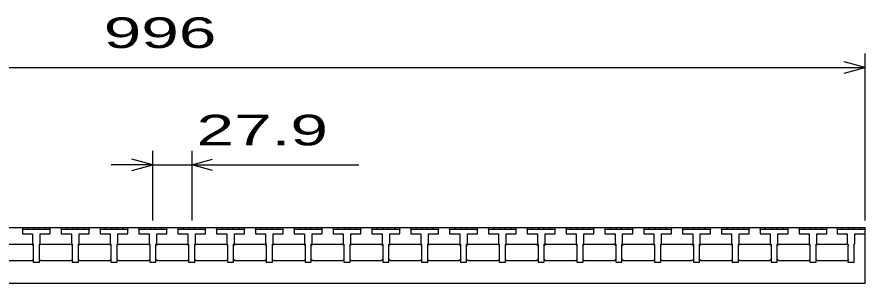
# Model space of a CAD drawing. Units: millimetres, scale not verified. Extents: x -1820 to 1731, y -1282 to 1054.
# Drawn here: x -961 to -352, y -416 to -225 of the extents above; entities that cross this region are included whole.
import ezdxf
from ezdxf.enums import TextEntityAlignment as Align

# ---------------------------------------------------------------- set-up
doc = ezdxf.new("R2010")
doc.units = ezdxf.units.MM
doc.header["$LTSCALE"] = 10
doc.layers.add('16', color=3, linetype='Continuous', lineweight=25)
doc.layers.add('22', color=2, linetype='Continuous', lineweight=25)
doc.styles.add('ベクトル', font='')
doc.styles.get('ベクトル').set_extended_font_data('ベクトル')

msp = doc.modelspace()

# ---------------------------------------------------------------- linework, layer by layer
at = {"layer": '16'}
for p, q in [((-1348, -376.5), (-352, -376.5)), ((-957.4, -378), (-956.9, -376.5)), ((-956.9, -376.5), (-954, -376.5)), ((-954, -376.5), (-953.5, -378)), ((-949.35, -378), (-948.85, -376.5)), ((-948.85, -376.5), (-945.95, -376.5)), ((-945.95, -376.5), (-945.45, -378)), ((-941.3, -378), (-940.8, -376.5)), ((-940.8, -376.5), (-937.9, -376.5)), ((-937.9, -376.5), (-937.4, -378)), ((-929.5, -378), (-929, -376.5)), ((-929, -376.5), (-926.1, -376.5)), ((-926.1, -376.5), (-925.6, -378)), ((-921.45, -378), (-920.95, -376.5)), ((-920.95, -376.5), (-918.05, -376.5)), ((-918.05, -376.5), (-917.55, -378)), ((-913.4, -378), (-912.9, -376.5)), ((-912.9, -376.5), (-910, -376.5)), ((-910, -376.5), (-909.5, -378)), ((-901.6, -378), (-901.1, -376.5)), ((-901.1, -376.5), (-898.2, -376.5)), ((-898.2, -376.5), (-897.7, -378)), ((-893.55, -378), (-893.05, -376.5)), ((-893.05, -376.5), (-890.15, -376.5)), ((-890.15, -376.5), (-889.65, -378)), ((-885.5, -378), (-885, -376.5)), ((-885, -376.5), (-882.1, -376.5)), ((-882.1, -376.5), (-881.6, -378)), ((-873.7, -378), (-873.2, -376.5)), ((-873.2, -376.5), (-870.3, -376.5)), ((-870.3, -376.5), (-869.8, -378)), ((-865.65, -378), (-865.15, -376.5)), ((-865.15, -376.5), (-862.25, -376.5)), ((-862.25, -376.5), (-861.75, -378)), ((-857.6, -378), (-857.1, -376.5)), ((-857.1, -376.5), (-854.2, -376.5)), ((-854.2, -376.5), (-853.7, -378)), ((-845.8, -378), (-845.3, -376.5)), ((-845.3, -376.5), (-842.4, -376.5)), ((-842.4, -376.5), (-841.9, -378)), ((-837.75, -378), (-837.25, -376.5)), ((-837.25, -376.5), (-834.35, -376.5)), ((-834.35, -376.5), (-833.85, -378)), ((-829.7, -378), (-829.2, -376.5)), ((-829.2, -376.5), (-826.3, -376.5)), ((-826.3, -376.5), (-825.8, -378)), ((-817.9, -378), (-817.4, -376.5)), ((-817.4, -376.5), (-814.5, -376.5)), ((-814.5, -376.5), (-814, -378)), ((-809.85, -378), (-809.35, -376.5)), ((-809.35, -376.5), (-806.45, -376.5)), ((-806.45, -376.5), (-805.95, -378)), ((-801.8, -378), (-801.3, -376.5)), ((-801.3, -376.5), (-798.4, -376.5)), ((-798.4, -376.5), (-797.9, -378)), ((-790, -378), (-789.5, -376.5)), ((-789.5, -376.5), (-786.6, -376.5)), ((-786.6, -376.5), (-786.1, -378)), ((-781.95, -378), (-781.45, -376.5)), ((-781.45, -376.5), (-778.55, -376.5)), ((-778.55, -376.5), (-778.05, -378)), ((-773.9, -378), (-773.4, -376.5)), ((-773.4, -376.5), (-770.5, -376.5)), ((-770.5, -376.5), (-770, -378)), ((-762.1, -378), (-761.6, -376.5)), ((-761.6, -376.5), (-758.7, -376.5)), ((-758.7, -376.5), (-758.2, -378)), ((-754.05, -378), (-753.55, -376.5)), ((-753.55, -376.5), (-750.65, -376.5)), ((-750.65, -376.5), (-750.15, -378)), ((-746, -378), (-745.5, -376.5)), ((-745.5, -376.5), (-742.6, -376.5)), ((-742.6, -376.5), (-742.1, -378)), ((-734.2, -378), (-733.7, -376.5)), ((-733.7, -376.5), (-730.8, -376.5)), ((-730.8, -376.5), (-730.3, -378)), ((-726.15, -378), (-725.65, -376.5)), ((-725.65, -376.5), (-722.75, -376.5)), ((-722.75, -376.5), (-722.25, -378)), ((-718.1, -378), (-717.6, -376.5)), ((-717.6, -376.5), (-714.7, -376.5)), ((-714.7, -376.5), (-714.2, -378)), ((-706.3, -378), (-705.8, -376.5)), ((-705.8, -376.5), (-702.9, -376.5)), ((-702.9, -376.5), (-702.4, -378)), ((-698.25, -378), (-697.75, -376.5)), ((-697.75, -376.5), (-694.85, -376.5)), ((-694.85, -376.5), (-694.35, -378)), ((-690.2, -378), (-689.7, -376.5)), ((-689.7, -376.5), (-686.8, -376.5)), ((-686.8, -376.5), (-686.3, -378)), ((-678.4, -378), (-677.9, -376.5)), ((-677.9, -376.5), (-675, -376.5)), ((-675, -376.5), (-674.5, -378)), ((-670.35, -378), (-669.85, -376.5)), ((-669.85, -376.5), (-666.95, -376.5)), ((-666.95, -376.5), (-666.45, -378)), ((-662.3, -378), (-661.8, -376.5)), ((-661.8, -376.5), (-658.9, -376.5)), ((-658.9, -376.5), (-658.4, -378)), ((-650.5, -378), (-650, -376.5)), ((-650, -376.5), (-647.1, -376.5)), ((-647.1, -376.5), (-646.6, -378)), ((-642.45, -378), (-641.95, -376.5)), ((-641.95, -376.5), (-639.05, -376.5)), ((-639.05, -376.5), (-638.55, -378)), ((-634.4, -378), (-633.9, -376.5)), ((-633.9, -376.5), (-631, -376.5)), ((-631, -376.5), (-630.5, -378)), ((-622.6, -378), (-622.1, -376.5)), ((-622.1, -376.5), (-619.2, -376.5)), ((-619.2, -376.5), (-618.7, -378)), ((-614.55, -378), (-614.05, -376.5)), ((-614.05, -376.5), (-611.15, -376.5)), ((-611.15, -376.5), (-610.65, -378)), ((-606.5, -378), (-606, -376.5)), ((-606, -376.5), (-603.1, -376.5)), ((-603.1, -376.5), (-602.6, -378)), ((-594.7, -378), (-594.2, -376.5)), ((-594.2, -376.5), (-591.3, -376.5)), ((-591.3, -376.5), (-590.8, -378)), ((-586.65, -378), (-586.15, -376.5)), ((-586.15, -376.5), (-583.25, -376.5)), ((-583.25, -376.5), (-582.75, -378)), ((-578.6, -378), (-578.1, -376.5)), ((-578.1, -376.5), (-575.2, -376.5)), ((-575.2, -376.5), (-574.7, -378)), ((-566.8, -378), (-566.3, -376.5)), ((-566.3, -376.5), (-563.4, -376.5)), ((-563.4, -376.5), (-562.9, -378)), ((-558.75, -378), (-558.25, -376.5)), ((-558.25, -376.5), (-555.35, -376.5)), ((-555.35, -376.5), (-554.85, -378)), ((-550.7, -378), (-550.2, -376.5)), ((-550.2, -376.5), (-547.3, -376.5)), ((-547.3, -376.5), (-546.8, -378)), ((-538.9, -378), (-538.4, -376.5)), ((-538.4, -376.5), (-535.5, -376.5)), ((-535.5, -376.5), (-535, -378)), ((-530.85, -378), (-530.35, -376.5)), ((-530.35, -376.5), (-527.45, -376.5)), ((-527.45, -376.5), (-526.95, -378)), ((-522.8, -378), (-522.3, -376.5)), ((-522.3, -376.5), (-519.4, -376.5)), ((-519.4, -376.5), (-518.9, -378)), ((-511, -378), (-510.5, -376.5)), ((-510.5, -376.5), (-507.6, -376.5)), ((-507.6, -376.5), (-507.1, -378)), ((-502.95, -378), (-502.45, -376.5)), ((-502.45, -376.5), (-499.55, -376.5)), ((-499.55, -376.5), (-499.05, -378)), ((-494.9, -378), (-494.4, -376.5)), ((-494.4, -376.5), (-491.5, -376.5)), ((-491.5, -376.5), (-491, -378)), ((-483.1, -378), (-482.6, -376.5)), ((-482.6, -376.5), (-479.7, -376.5)), ((-479.7, -376.5), (-479.2, -378)), ((-475.05, -378), (-474.55, -376.5)), ((-474.55, -376.5), (-471.65, -376.5)), ((-471.65, -376.5), (-471.15, -378)), ((-467, -378), (-466.5, -376.5)), ((-466.5, -376.5), (-463.6, -376.5)), ((-463.6, -376.5), (-463.1, -378)), ((-455.2, -378), (-454.7, -376.5)), ((-454.7, -376.5), (-451.8, -376.5)), ((-451.8, -376.5), (-451.3, -378)), ((-447.15, -378), (-446.65, -376.5)), ((-446.65, -376.5), (-443.75, -376.5)), ((-443.75, -376.5), (-443.25, -378)), ((-439.1, -378), (-438.6, -376.5)), ((-438.6, -376.5), (-435.7, -376.5)), ((-435.7, -376.5), (-435.2, -378)), ((-427.3, -378), (-426.8, -376.5)), ((-426.8, -376.5), (-423.9, -376.5)), ((-423.9, -376.5), (-423.4, -378)), ((-419.25, -378), (-418.75, -376.5)), ((-418.75, -376.5), (-415.85, -376.5)), ((-415.85, -376.5), (-415.35, -378)), ((-411.2, -378), (-410.7, -376.5)), ((-410.7, -376.5), (-407.8, -376.5)), ((-407.8, -376.5), (-407.3, -378)), ((-399.4, -378), (-398.9, -376.5)), ((-398.9, -376.5), (-396, -376.5)), ((-396, -376.5), (-395.5, -378)), ((-391.35, -378), (-390.85, -376.5)), ((-390.85, -376.5), (-387.95, -376.5)), ((-387.95, -376.5), (-387.45, -378)), ((-383.3, -378), (-382.8, -376.5)), ((-382.8, -376.5), (-379.9, -376.5)), ((-379.9, -376.5), (-379.4, -378)), ((-372, -378), (-371.5, -376.5)), ((-371.5, -376.5), (-368.6, -376.5)), ((-368.6, -376.5), (-368.1, -378)), ((-363.95, -378), (-363.45, -376.5)), ((-363.45, -376.5), (-360.55, -376.5)), ((-360.55, -376.5), (-360.05, -378)), ((-355.9, -378), (-355.4, -376.5)), ((-355.4, -376.5), (-352.5, -376.5)), ((-352.5, -376.5), (-352, -378)), ((-352, -416.5), (-352, -376.5)), ((-957.4, -378), (-957.4, -381)), ((-937.4, -378), (-957.4, -378)), ((-957.4, -381), (-950.15, -381)), ((-950.15, -381), (-950.15, -388)), ((-944.65, -388), (-944.65, -381)), ((-944.65, -381), (-937.4, -381)), ((-937.4, -381), (-937.4, -378)), ((-929.5, -378), (-929.5, -381)), ((-909.5, -378), (-929.5, -378)), ((-929.5, -381), (-922.25, -381)), ((-922.25, -381), (-922.25, -388)), ((-916.75, -388), (-916.75, -381)), ((-916.75, -381), (-909.5, -381)), ((-909.5, -381), (-909.5, -378)), ((-901.6, -378), (-901.6, -381)), ((-881.6, -378), (-901.6, -378)), ((-901.6, -381), (-894.35, -381)), ((-894.35, -381), (-894.35, -388)), ((-888.85, -388), (-888.85, -381)), ((-888.85, -381), (-881.6, -381)), ((-881.6, -381), (-881.6, -378)), ((-873.7, -378), (-873.7, -381)), ((-853.7, -378), (-873.7, -378)), ((-873.7, -381), (-866.45, -381)), ((-866.45, -381), (-866.45, -388)), ((-860.95, -388), (-860.95, -381)), ((-860.95, -381), (-853.7, -381)), ((-853.7, -381), (-853.7, -378)), ((-845.8, -378), (-845.8, -381)), ((-825.8, -378), (-845.8, -378)), ((-845.8, -381), (-838.55, -381)), ((-838.55, -381), (-838.55, -388)), ((-833.05, -388), (-833.05, -381)), ((-833.05, -381), (-825.8, -381)), ((-825.8, -381), (-825.8, -378)), ((-817.9, -378), (-817.9, -381)), ((-797.9, -378), (-817.9, -378)), ((-817.9, -381), (-810.65, -381)), ((-810.65, -381), (-810.65, -388)), ((-805.15, -388), (-805.15, -381)), ((-805.15, -381), (-797.9, -381)), ((-797.9, -381), (-797.9, -378)), ((-790, -378), (-790, -381)), ((-770, -378), (-790, -378)), ((-790, -381), (-782.75, -381)), ((-782.75, -381), (-782.75, -388)), ((-777.25, -388), (-777.25, -381)), ((-777.25, -381), (-770, -381)), ((-770, -381), (-770, -378)), ((-762.1, -378), (-762.1, -381)), ((-742.1, -378), (-762.1, -378)), ((-762.1, -381), (-754.85, -381)), ((-754.85, -381), (-754.85, -388)), ((-749.35, -388), (-749.35, -381)), ((-749.35, -381), (-742.1, -381)), ((-742.1, -381), (-742.1, -378)), ((-734.2, -378), (-734.2, -381)), ((-714.2, -378), (-734.2, -378)), ((-734.2, -381), (-726.95, -381)), ((-726.95, -381), (-726.95, -388)), ((-721.45, -388), (-721.45, -381)), ((-721.45, -381), (-714.2, -381)), ((-714.2, -381), (-714.2, -378)), ((-706.3, -378), (-706.3, -381)), ((-686.3, -378), (-706.3, -378)), ((-706.3, -381), (-699.05, -381)), ((-699.05, -381), (-699.05, -388)), ((-693.55, -388), (-693.55, -381)), ((-693.55, -381), (-686.3, -381)), ((-686.3, -381), (-686.3, -378)), ((-678.4, -378), (-678.4, -381)), ((-658.4, -378), (-678.4, -378)), ((-678.4, -381), (-671.15, -381)), ((-671.15, -381), (-671.15, -388)), ((-665.65, -388), (-665.65, -381)), ((-665.65, -381), (-658.4, -381)), ((-658.4, -381), (-658.4, -378)), ((-650.5, -378), (-650.5, -381)), ((-630.5, -378), (-650.5, -378)), ((-650.5, -381), (-643.25, -381)), ((-643.25, -381), (-643.25, -388)), ((-637.75, -388), (-637.75, -381)), ((-637.75, -381), (-630.5, -381)), ((-630.5, -381), (-630.5, -378)), ((-622.6, -378), (-622.6, -381)), ((-602.6, -378), (-622.6, -378)), ((-622.6, -381), (-615.35, -381)), ((-615.35, -381), (-615.35, -388)), ((-609.85, -388), (-609.85, -381)), ((-609.85, -381), (-602.6, -381)), ((-602.6, -381), (-602.6, -378)), ((-594.7, -378), (-594.7, -381)), ((-574.7, -378), (-594.7, -378)), ((-594.7, -381), (-587.45, -381)), ((-587.45, -381), (-587.45, -388)), ((-581.95, -388), (-581.95, -381)), ((-581.95, -381), (-574.7, -381)), ((-574.7, -381), (-574.7, -378)), ((-566.8, -378), (-566.8, -381)), ((-546.8, -378), (-566.8, -378)), ((-566.8, -381), (-559.55, -381)), ((-559.55, -381), (-559.55, -388)), ((-554.05, -388), (-554.05, -381)), ((-554.05, -381), (-546.8, -381)), ((-546.8, -381), (-546.8, -378)), ((-538.9, -378), (-538.9, -381)), ((-518.9, -378), (-538.9, -378)), ((-538.9, -381), (-531.65, -381)), ((-531.65, -381), (-531.65, -388)), ((-526.15, -388), (-526.15, -381)), ((-526.15, -381), (-518.9, -381)), ((-518.9, -381), (-518.9, -378)), ((-511, -378), (-511, -381)), ((-491, -378), (-511, -378)), ((-511, -381), (-503.75, -381)), ((-503.75, -381), (-503.75, -388)), ((-498.25, -388), (-498.25, -381)), ((-498.25, -381), (-491, -381)), ((-491, -381), (-491, -378)), ((-483.1, -378), (-483.1, -381)), ((-463.1, -378), (-483.1, -378)), ((-483.1, -381), (-475.85, -381)), ((-475.85, -381), (-475.85, -388)), ((-470.35, -388), (-470.35, -381)), ((-470.35, -381), (-463.1, -381)), ((-463.1, -381), (-463.1, -378)), ((-455.2, -378), (-455.2, -381)), ((-435.2, -378), (-455.2, -378)), ((-455.2, -381), (-447.95, -381)), ((-447.95, -381), (-447.95, -388)), ((-442.45, -388), (-442.45, -381)), ((-442.45, -381), (-435.2, -381)), ((-435.2, -381), (-435.2, -378)), ((-427.3, -378), (-427.3, -381)), ((-407.3, -378), (-427.3, -378)), ((-427.3, -381), (-420.05, -381)), ((-420.05, -381), (-420.05, -388)), ((-414.55, -388), (-414.55, -381)), ((-414.55, -381), (-407.3, -381)), ((-407.3, -381), (-407.3, -378)), ((-399.4, -378), (-399.4, -381)), ((-379.4, -378), (-399.4, -378)), ((-399.4, -381), (-392.15, -381)), ((-392.15, -381), (-392.15, -388)), ((-386.65, -388), (-386.65, -381)), ((-386.65, -381), (-379.4, -381)), ((-379.4, -381), (-379.4, -378)), ((-372, -378), (-372, -381)), ((-352, -378), (-372, -378)), ((-372, -381), (-364.75, -381)), ((-364.75, -381), (-364.75, -388)), ((-359.25, -388), (-359.25, -381)), ((-359.25, -381), (-352, -381)), ((-352, -381), (-352, -378)), ((-972.05, -388.5), (-950.65, -388.5)), ((-950.65, -388.5), (-949.65, -389.5)), ((-950.15, -388), (-949.65, -388.5)), ((-949.65, -388.5), (-949.65, -401.5)), ((-945.15, -388.5), (-944.65, -388)), ((-945.15, -401.5), (-945.15, -388.5)), ((-945.15, -389.5), (-944.15, -388.5)), ((-944.15, -388.5), (-922.75, -388.5)), ((-922.75, -388.5), (-921.75, -389.5)), ((-922.25, -388), (-921.75, -388.5)), ((-921.75, -388.5), (-921.75, -401.5)), ((-917.25, -388.5), (-916.75, -388)), ((-917.25, -401.5), (-917.25, -388.5)), ((-917.25, -389.5), (-916.25, -388.5)), ((-916.25, -388.5), (-894.85, -388.5)), ((-894.85, -388.5), (-893.85, -389.5)), ((-894.35, -388), (-893.85, -388.5)), ((-893.85, -388.5), (-893.85, -401.5)), ((-889.35, -388.5), (-888.85, -388)), ((-889.35, -401.5), (-889.35, -388.5)), ((-889.35, -389.5), (-888.35, -388.5)), ((-888.35, -388.5), (-866.95, -388.5)), ((-866.95, -388.5), (-865.95, -389.5)), ((-866.45, -388), (-865.95, -388.5)), ((-865.95, -388.5), (-865.95, -401.5)), ((-861.45, -388.5), (-860.95, -388)), ((-861.45, -401.5), (-861.45, -388.5)), ((-861.45, -389.5), (-860.45, -388.5)), ((-860.45, -388.5), (-839.05, -388.5)), ((-839.05, -388.5), (-838.05, -389.5)), ((-838.55, -388), (-838.05, -388.5)), ((-838.05, -388.5), (-838.05, -401.5)), ((-833.55, -388.5), (-833.05, -388)), ((-833.55, -401.5), (-833.55, -388.5)), ((-833.55, -389.5), (-832.55, -388.5)), ((-832.55, -388.5), (-811.15, -388.5)), ((-811.15, -388.5), (-810.15, -389.5)), ((-810.65, -388), (-810.15, -388.5)), ((-810.15, -388.5), (-810.15, -401.5)), ((-805.65, -388.5), (-805.15, -388)), ((-805.65, -401.5), (-805.65, -388.5)), ((-805.65, -389.5), (-804.65, -388.5)), ((-804.65, -388.5), (-783.25, -388.5)), ((-783.25, -388.5), (-782.25, -389.5)), ((-782.75, -388), (-782.25, -388.5)), ((-782.25, -388.5), (-782.25, -401.5)), ((-777.75, -388.5), (-777.25, -388)), ((-777.75, -401.5), (-777.75, -388.5)), ((-777.75, -389.5), (-776.75, -388.5)), ((-776.75, -388.5), (-755.35, -388.5)), ((-755.35, -388.5), (-754.35, -389.5)), ((-754.85, -388), (-754.35, -388.5)), ((-754.35, -388.5), (-754.35, -401.5)), ((-749.85, -388.5), (-749.35, -388)), ((-749.85, -401.5), (-749.85, -388.5)), ((-749.85, -389.5), (-748.85, -388.5)), ((-748.85, -388.5), (-727.45, -388.5)), ((-727.45, -388.5), (-726.45, -389.5)), ((-726.95, -388), (-726.45, -388.5)), ((-726.45, -388.5), (-726.45, -401.5)), ((-721.95, -388.5), (-721.45, -388)), ((-721.95, -401.5), (-721.95, -388.5)), ((-721.95, -389.5), (-720.95, -388.5)), ((-720.95, -388.5), (-699.55, -388.5)), ((-699.55, -388.5), (-698.55, -389.5)), ((-699.05, -388), (-698.55, -388.5)), ((-698.55, -388.5), (-698.55, -401.5)), ((-694.05, -388.5), (-693.55, -388)), ((-694.05, -401.5), (-694.05, -388.5)), ((-694.05, -389.5), (-693.05, -388.5)), ((-693.05, -388.5), (-671.65, -388.5)), ((-671.65, -388.5), (-670.65, -389.5)), ((-671.15, -388), (-670.65, -388.5)), ((-670.65, -388.5), (-670.65, -401.5)), ((-666.15, -388.5), (-665.65, -388)), ((-666.15, -401.5), (-666.15, -388.5)), ((-666.15, -389.5), (-665.15, -388.5)), ((-665.15, -388.5), (-643.75, -388.5)), ((-643.75, -388.5), (-642.75, -389.5)), ((-643.25, -388), (-642.75, -388.5)), ((-642.75, -388.5), (-642.75, -401.5)), ((-638.25, -388.5), (-637.75, -388)), ((-638.25, -401.5), (-638.25, -388.5)), ((-638.25, -389.5), (-637.25, -388.5)), ((-637.25, -388.5), (-615.85, -388.5)), ((-615.85, -388.5), (-614.85, -389.5)), ((-615.35, -388), (-614.85, -388.5)), ((-614.85, -388.5), (-614.85, -401.5)), ((-610.35, -388.5), (-609.85, -388)), ((-610.35, -401.5), (-610.35, -388.5)), ((-610.35, -389.5), (-609.35, -388.5)), ((-609.35, -388.5), (-587.95, -388.5)), ((-587.95, -388.5), (-586.95, -389.5)), ((-587.45, -388), (-586.95, -388.5)), ((-586.95, -388.5), (-586.95, -401.5)), ((-582.45, -388.5), (-581.95, -388)), ((-582.45, -401.5), (-582.45, -388.5)), ((-582.45, -389.5), (-581.45, -388.5)), ((-581.45, -388.5), (-560.05, -388.5)), ((-560.05, -388.5), (-559.05, -389.5)), ((-559.55, -388), (-559.05, -388.5)), ((-559.05, -388.5), (-559.05, -401.5)), ((-554.55, -388.5), (-554.05, -388)), ((-554.55, -401.5), (-554.55, -388.5)), ((-554.55, -389.5), (-553.55, -388.5)), ((-553.55, -388.5), (-532.15, -388.5)), ((-532.15, -388.5), (-531.15, -389.5)), ((-531.65, -388), (-531.15, -388.5)), ((-531.15, -388.5), (-531.15, -401.5)), ((-526.65, -388.5), (-526.15, -388)), ((-526.65, -401.5), (-526.65, -388.5)), ((-526.65, -389.5), (-525.65, -388.5)), ((-525.65, -388.5), (-504.25, -388.5)), ((-504.25, -388.5), (-503.25, -389.5)), ((-503.75, -388), (-503.25, -388.5)), ((-503.25, -388.5), (-503.25, -401.5)), ((-498.75, -388.5), (-498.25, -388)), ((-498.75, -401.5), (-498.75, -388.5)), ((-498.75, -389.5), (-497.75, -388.5)), ((-497.75, -388.5), (-476.35, -388.5)), ((-476.35, -388.5), (-475.35, -389.5)), ((-475.85, -388), (-475.35, -388.5)), ((-475.35, -388.5), (-475.35, -401.5)), ((-470.85, -388.5), (-470.35, -388)), ((-470.85, -401.5), (-470.85, -388.5)), ((-470.85, -389.5), (-469.85, -388.5)), ((-469.85, -388.5), (-448.45, -388.5)), ((-448.45, -388.5), (-447.45, -389.5)), ((-447.95, -388), (-447.45, -388.5)), ((-447.45, -388.5), (-447.45, -401.5)), ((-442.95, -388.5), (-442.45, -388)), ((-442.95, -401.5), (-442.95, -388.5)), ((-442.95, -389.5), (-441.95, -388.5)), ((-441.95, -388.5), (-420.55, -388.5)), ((-420.55, -388.5), (-419.55, -389.5)), ((-420.05, -388), (-419.55, -388.5)), ((-419.55, -388.5), (-419.55, -401.5)), ((-415.05, -388.5), (-414.55, -388)), ((-415.05, -401.5), (-415.05, -388.5)), ((-415.05, -389.5), (-414.05, -388.5)), ((-414.05, -388.5), (-392.65, -388.5)), ((-392.65, -388.5), (-391.65, -389.5)), ((-392.15, -388), (-391.65, -388.5)), ((-391.65, -388.5), (-391.65, -401.5)), ((-387.15, -388.5), (-386.65, -388)), ((-387.15, -401.5), (-387.15, -388.5)), ((-387.15, -389.5), (-386.15, -388.5)), ((-386.15, -388.5), (-364.75, -388.5)), ((-364.75, -388), (-364.25, -388.5)), ((-364.75, -388.5), (-363.75, -389.5)), ((-364.25, -388.5), (-364.25, -401.5)), ((-359.75, -388.5), (-359.25, -388)), ((-359.75, -401.5), (-359.75, -388.5)), ((-950.65, -400.5), (-972.05, -400.5)), ((-949.65, -399.5), (-950.65, -400.5)), ((-949.65, -401.5), (-945.15, -401.5)), ((-944.15, -400.5), (-945.15, -399.5)), ((-922.75, -400.5), (-944.15, -400.5)), ((-921.75, -399.5), (-922.75, -400.5)), ((-921.75, -401.5), (-917.25, -401.5)), ((-916.25, -400.5), (-917.25, -399.5)), ((-894.85, -400.5), (-916.25, -400.5)), ((-893.85, -399.5), (-894.85, -400.5)), ((-893.85, -401.5), (-889.35, -401.5)), ((-888.35, -400.5), (-889.35, -399.5)), ((-866.95, -400.5), (-888.35, -400.5)), ((-865.95, -399.5), (-866.95, -400.5)), ((-865.95, -401.5), (-861.45, -401.5)), ((-860.45, -400.5), (-861.45, -399.5)), ((-839.05, -400.5), (-860.45, -400.5)), ((-838.05, -399.5), (-839.05, -400.5)), ((-838.05, -401.5), (-833.55, -401.5)), ((-832.55, -400.5), (-833.55, -399.5)), ((-811.15, -400.5), (-832.55, -400.5)), ((-810.15, -399.5), (-811.15, -400.5)), ((-810.15, -401.5), (-805.65, -401.5)), ((-804.65, -400.5), (-805.65, -399.5)), ((-783.25, -400.5), (-804.65, -400.5)), ((-782.25, -399.5), (-783.25, -400.5)), ((-782.25, -401.5), (-777.75, -401.5)), ((-776.75, -400.5), (-777.75, -399.5)), ((-755.35, -400.5), (-776.75, -400.5)), ((-754.35, -399.5), (-755.35, -400.5)), ((-754.35, -401.5), (-749.85, -401.5)), ((-748.85, -400.5), (-749.85, -399.5)), ((-727.45, -400.5), (-748.85, -400.5)), ((-726.45, -399.5), (-727.45, -400.5)), ((-726.45, -401.5), (-721.95, -401.5)), ((-720.95, -400.5), (-721.95, -399.5)), ((-699.55, -400.5), (-720.95, -400.5)), ((-698.55, -399.5), (-699.55, -400.5)), ((-698.55, -401.5), (-694.05, -401.5)), ((-693.05, -400.5), (-694.05, -399.5)), ((-671.65, -400.5), (-693.05, -400.5)), ((-670.65, -399.5), (-671.65, -400.5)), ((-670.65, -401.5), (-666.15, -401.5)), ((-665.15, -400.5), (-666.15, -399.5)), ((-643.75, -400.5), (-665.15, -400.5)), ((-642.75, -399.5), (-643.75, -400.5)), ((-642.75, -401.5), (-638.25, -401.5)), ((-637.25, -400.5), (-638.25, -399.5)), ((-615.85, -400.5), (-637.25, -400.5)), ((-614.85, -399.5), (-615.85, -400.5)), ((-614.85, -401.5), (-610.35, -401.5)), ((-609.35, -400.5), (-610.35, -399.5)), ((-587.95, -400.5), (-609.35, -400.5)), ((-586.95, -399.5), (-587.95, -400.5)), ((-586.95, -401.5), (-582.45, -401.5)), ((-581.45, -400.5), (-582.45, -399.5)), ((-560.05, -400.5), (-581.45, -400.5)), ((-559.05, -399.5), (-560.05, -400.5)), ((-559.05, -401.5), (-554.55, -401.5)), ((-553.55, -400.5), (-554.55, -399.5)), ((-532.15, -400.5), (-553.55, -400.5)), ((-531.15, -399.5), (-532.15, -400.5)), ((-531.15, -401.5), (-526.65, -401.5)), ((-525.65, -400.5), (-526.65, -399.5)), ((-504.25, -400.5), (-525.65, -400.5)), ((-503.25, -399.5), (-504.25, -400.5)), ((-503.25, -401.5), (-498.75, -401.5)), ((-497.75, -400.5), (-498.75, -399.5)), ((-476.35, -400.5), (-497.75, -400.5)), ((-475.35, -399.5), (-476.35, -400.5)), ((-475.35, -401.5), (-470.85, -401.5)), ((-469.85, -400.5), (-470.85, -399.5)), ((-448.45, -400.5), (-469.85, -400.5)), ((-447.45, -399.5), (-448.45, -400.5)), ((-447.45, -401.5), (-442.95, -401.5)), ((-441.95, -400.5), (-442.95, -399.5)), ((-420.55, -400.5), (-441.95, -400.5)), ((-419.55, -399.5), (-420.55, -400.5)), ((-419.55, -401.5), (-415.05, -401.5)), ((-414.05, -400.5), (-415.05, -399.5)), ((-392.65, -400.5), (-414.05, -400.5)), ((-391.65, -399.5), (-392.65, -400.5)), ((-391.65, -401.5), (-387.15, -401.5)), ((-386.15, -400.5), (-387.15, -399.5)), ((-364.75, -400.5), (-386.15, -400.5)), ((-363.75, -399.5), (-364.75, -400.5)), ((-364.25, -401.5), (-359.75, -401.5)), ((-1348, -416.5), (-352, -416.5))]:
    msp.add_line(p, q, dxfattribs=at)
at = {"layer": '22', "color": 4}
for p, q in [((-352, -371.5), (-352, -251.5)), ((-1348, -261.5), (-352, -261.5)), ((-352, -261.5), (-367, -257.5)), ((-367, -265.5), (-352, -261.5)), ((-863.7, -371.5), (-863.7, -321.5)), ((-835.8, -321.5), (-835.8, -371.5)), ((-863.7, -331.5), (-878.7, -327.5)), ((-835.8, -331.5), (-820.8, -327.5)), ((-863.7, -331.5), (-893.7, -331.5)), ((-878.7, -335.5), (-863.7, -331.5)), ((-863.7, -331.5), (-835.8, -331.5)), ((-820.8, -335.5), (-835.8, -331.5)), ((-835.8, -331.5), (-715.8, -331.5))]:
    msp.add_line(p, q, dxfattribs=at)

# ---------------------------------------------------------------- texts
at = {"layer": '22', "style": 'ベクトル', "width": 1.65}
for s, p in [(' 996 ', (-912.5, -236.5)), (' 27.9 ', (-845.8, -306.5))]:
    msp.add_text(s, height=21.99, dxfattribs=at).set_placement(p, align=Align.MIDDLE_LEFT)

doc.saveas('drawing.dxf')
